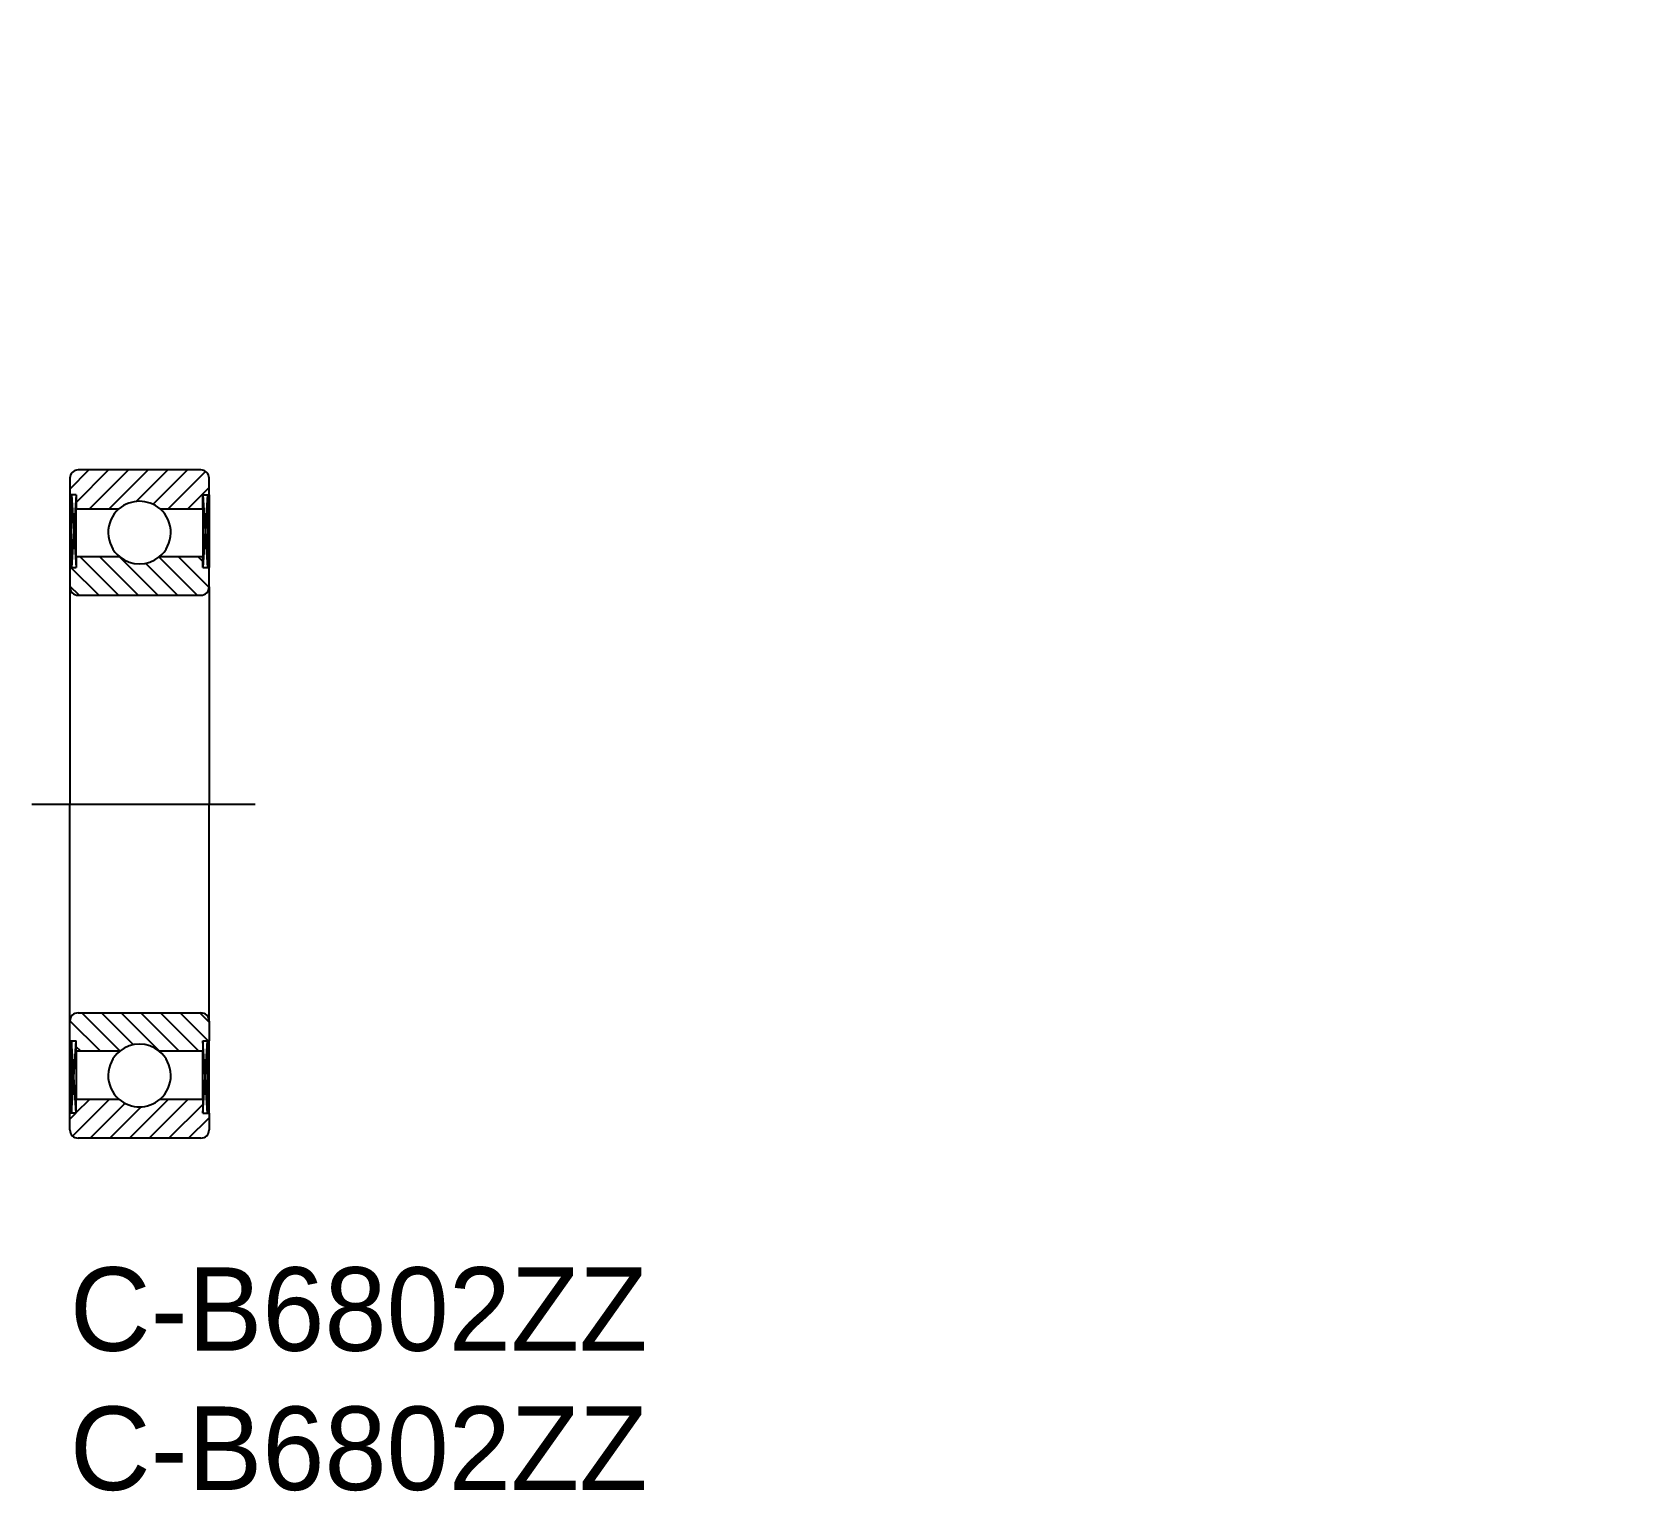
# Model space of a CAD drawing. Extents: x -1.4 to 55.7, y -8 to 44.4.
import ezdxf

# ---------------------------------------------------------------- set-up
doc = ezdxf.new("R2010")
doc.units = 0
doc.header["$PDMODE"] = 1
doc.linetypes.add('CENTER', pattern=[50.8, 31.75, -6.35, 6.35, -6.35])
doc.layers.get('0').update_dxf_attribs({"linetype": 'CONTINUOUS'})
doc.layers.add('CENTER', color=1, linetype='CENTER')

msp = doc.modelspace()

# ---------------------------------------------------------------- linework, layer by layer
at = {"color": 7, "linetype": 'CONTINUOUS'}
for p, q in [((0, 27.95), (0.686, 28.637)), ((0.23, 27.473), (1.393, 28.637)), ((4.7, 28.637), (0.3, 28.637)), ((0.701, 27.237), (2.101, 28.637)), ((1.408, 27.237), (2.808, 28.637)), ((2.379, 27.501), (3.515, 28.637)), ((2.983, 27.398), (4.222, 28.637)), ((3.529, 27.237), (4.873, 28.581)), ((0, 28.337), (0, 27.737)), ((4.236, 27.237), (5, 28.001)), ((5, 27.737), (5, 28.337)), ((0.23, 27.737), (0, 27.737)), ((0, 27.737), (0, 25.137)), ((0.058, 25.137), (0.058, 27.737)), ((0.058, 27.737), (0.23, 25.137)), ((0.23, 27.737), (0.058, 25.137)), ((0.23, 27.737), (0.23, 27.237)), ((4.77, 27.237), (4.77, 27.737)), ((4.77, 27.737), (5, 27.737)), ((4.77, 27.737), (4.943, 25.137)), ((4.943, 27.737), (4.77, 25.137)), ((4.943, 27.737), (4.943, 25.137)), ((5, 27.737), (5, 25.137)), ((0.23, 27.237), (1.763, 27.237)), ((0.23, 25.512), (0.23, 27.237)), ((3.237, 27.237), (4.77, 27.237)), ((4.77, 27.237), (4.77, 25.512)), ((0, 25.137), (0, 24.437)), ((0, 25.137), (0.23, 25.137)), ((1.036, 24.137), (0.036, 25.137)), ((1.036, 24.137), (0.036, 25.137)), ((1.793, 25.512), (0.23, 25.512)), ((0.23, 25.512), (0.23, 25.137)), ((1.743, 24.137), (0.368, 25.512)), ((1.743, 24.137), (0.368, 25.512)), ((2.45, 24.137), (1.075, 25.512)), ((2.45, 24.137), (1.075, 25.512)), ((3.157, 24.137), (1.782, 25.512)), ((3.157, 24.137), (1.782, 25.512)), ((3.864, 24.137), (2.718, 25.283)), ((3.864, 24.137), (2.718, 25.283)), ((4.571, 24.137), (3.201, 25.507)), ((4.571, 24.137), (3.201, 25.507)), ((4.77, 25.512), (3.207, 25.512)), ((4.999, 24.416), (3.903, 25.512)), ((4.999, 24.416), (3.903, 25.512)), ((4.77, 25.352), (4.61, 25.512)), ((4.77, 25.352), (4.61, 25.512)), ((4.77, 25.137), (4.77, 25.512)), ((4.77, 25.137), (5, 25.137)), ((5, 25.122), (4.985, 25.137)), ((5, 25.122), (4.985, 25.137)), ((5, 24.437), (5, 25.137)), ((0.328, 24.137), (0, 24.465)), ((0.328, 24.137), (0, 24.465)), ((0, 24.437), (0, 16.637)), ((0.3, 24.137), (4.7, 24.137)), ((5, 24.437), (5, 16.637)), ((0, 8.837), (0, 16.637)), ((5, 8.837), (5, 16.637)), ((0.3, 9.137), (4.7, 9.137)), ((1.8, 7.766), (0.429, 9.137)), ((2.287, 7.986), (1.136, 9.137)), ((3.218, 7.762), (1.843, 9.137)), ((3.925, 7.762), (2.55, 9.137)), ((4.632, 7.762), (3.257, 9.137)), ((4.964, 8.137), (3.964, 9.137)), ((5, 8.808), (4.672, 9.137)), ((0, 8.137), (0, 8.837)), ((1.097, 7.762), (0.002, 8.857)), ((5, 8.837), (5, 8.137)), ((0.015, 8.137), (0, 8.151)), ((0, 5.537), (0, 8.137)), ((0, 8.137), (0.23, 8.137)), ((0.058, 8.137), (0.058, 5.537)), ((0.058, 5.537), (0.23, 8.137)), ((0.23, 5.537), (0.058, 8.137)), ((0.23, 7.762), (0.23, 8.137)), ((4.77, 8.137), (4.77, 7.762)), ((4.77, 8.137), (5, 8.137)), ((4.77, 5.537), (4.943, 8.137)), ((4.943, 5.537), (4.77, 8.137)), ((4.943, 5.537), (4.943, 8.137)), ((5, 5.537), (5, 8.137)), ((0.39, 7.762), (0.23, 7.921)), ((1.793, 7.762), (0.23, 7.762)), ((0.23, 7.762), (0.23, 6.037)), ((4.77, 7.762), (3.207, 7.762)), ((4.77, 6.037), (4.77, 7.762)), ((0.099, 4.714), (1.421, 6.037)), ((0.099, 4.714), (1.421, 6.037)), ((0.23, 6.037), (1.763, 6.037)), ((0.23, 5.537), (0.23, 6.037)), ((0.23, 5.553), (0.714, 6.037)), ((0.23, 5.553), (0.714, 6.037)), ((0.728, 4.637), (1.98, 5.889)), ((0.728, 4.637), (1.98, 5.889)), ((1.435, 4.637), (2.562, 5.763)), ((1.435, 4.637), (2.562, 5.763)), ((2.142, 4.637), (3.542, 6.037)), ((2.142, 4.637), (3.542, 6.037)), ((2.849, 4.637), (4.249, 6.037)), ((2.849, 4.637), (4.249, 6.037)), ((3.237, 6.037), (4.77, 6.037)), ((3.556, 4.637), (4.77, 5.85)), ((3.556, 4.637), (4.77, 5.85)), ((4.77, 6.037), (4.77, 5.537)), ((0, 4.937), (0, 5.537)), ((0.23, 5.537), (0, 5.537)), ((0, 5.323), (0.214, 5.537)), ((0, 5.323), (0.214, 5.537)), ((4.263, 4.637), (5, 5.373)), ((4.263, 4.637), (5, 5.373)), ((4.77, 5.537), (5, 5.537)), ((5, 5.537), (5, 4.937)), ((4.7, 4.637), (0.3, 4.637))]:
    msp.add_line(p, q, dxfattribs=at)
for centre, radius, start, end in [((0.3, 28.337), 0.3, 90, 180), ((4.7, 28.337), 0.3, 0, 90), ((2.5, 26.387), 1.125, 49.0739, 130.9261), ((2.5, 26.387), 1.125, 130.9261, 231.0576), ((2.5, 26.387), 1.125, 308.9424, 49.0739), ((2.5, 26.387), 1.125, 231.0576, 308.9424), ((0.3, 24.437), 0.3, 180, 270), ((4.7, 24.437), 0.3, 270, 0), ((0.3, 8.837), 0.3, 90, 180), ((4.7, 8.837), 0.3, 0, 90), ((2.5, 6.887), 1.125, 51.0576, 128.9424), ((2.5, 6.887), 1.125, 128.9424, 229.0739), ((2.5, 6.887), 1.125, 310.9261, 51.0576), ((2.5, 6.887), 1.125, 229.0739, 310.9261), ((0.3, 4.937), 0.3, 180, 270), ((4.7, 4.937), 0.3, 270, 0)]:
    msp.add_arc(centre, radius, start, end, dxfattribs=at)
at = {"color": 7, "extrusion": (1, 0, 0)}
for p in [(55.733, 44.373, -0.9), (55.733, 44.043, 2.668), (55.733, 43.393, -4.346), (55.733, 42.446, 5.876), (55.403, 41.164, -1.836), (55.403, 41.164, 1.836), (55.733, 41.233, -7.205), (55.403, 39.571, -5.144), (55.403, 39.571, 5.144), (55.733, 39.798, 8.29), (43.358, 39.313, -0.874), (43.358, 38.895, 2.571), (43.358, 38.083, -4.118), (55.733, 38.187, -9.092), (43.358, 36.924, 5.427), (55.403, 36.701, -7.433), (55.403, 36.701, 7.433), (55.733, 36.456, 9.584), (43.358, 35.485, -6.42), (53.233, 34.665), (53.233, 34.665), (43.358, 33.851, 7.039), (52.903, 33.121), (52.903, 33.121), (53.133, 33.121), (55.733, 32.873, 9.584), (40.858, 32.116), (40.858, 32.116), (55.733, 31.143, -9.092), (43.358, 30.381, 7.039), (55.403, 29.542, -7.433), (55.403, 29.542, 7.433), (55.733, 29.532, 8.29), (43.358, 28.747, -6.42), (55.472, 28.494), (55.733, 28.096, -7.205), (49.666, 27.608), (55.472, 27.798, -1.679), (55.472, 27.798, 1.679), (41.317, 27.392, -0.657), (41.317, 27.392, 0.657), (43.358, 27.309, 5.427), (49.275, 26.837, 0.304), (49.666, 27.023, -1.414), (49.666, 27.023, 1.414), (55.733, 26.884, 5.876), (41.317, 26.621, -1.719), (41.317, 26.621, 1.719), (49.275, 26.629, -0.875), (55.403, 26.671, 5.144), (55.403, 26.671, -5.144), (43.358, 26.15, -4.118), (49.275, 26.239, 1.341), (53.722, 26.119), (53.722, 26.119), (55.733, 25.937, -4.346), (40.017, 25.371), (40.017, 25.371), (40.189, 25.371), (43.358, 25.337, 2.571), (48.166, 25.608), (48.166, 25.608), (55.733, 25.287, 2.668), (43.358, 24.919, -0.874), (48.125, 25.114), (48.125, 25.114), (55.403, 25.078, 1.836), (55.403, 25.078, -1.836), (55.733, 24.956, -0.9), (41.317, 24.122, 1.719), (41.317, 24.122, -1.719), (49.275, 24.515, -1.644), (49.275, 23.989, 1.341), (49.666, 24.194, 1.414), (49.666, 24.194, -1.414), (55.472, 24.439, 1.679), (55.472, 24.439, -1.679), (49.275, 23.598, -0.875), (49.666, 23.608), (55.472, 23.744), (41.317, 23.35, 0.657), (41.317, 23.35, -0.657), (49.275, 23.39, 0.304)]:
    msp.add_point(p, dxfattribs=at)
at = {"color": 7, "extrusion": (-1, 0, 0)}
for p in [(55.733, 44.373, -0.9), (55.733, 44.043, 2.668), (55.733, 43.393, -4.346), (55.733, 42.446, 5.876), (55.403, 41.164, -1.836), (55.403, 41.164, 1.836), (55.733, 41.233, -7.205), (55.403, 39.571, -5.144), (55.403, 39.571, 5.144), (55.733, 39.798, 8.29), (43.358, 39.313, -0.874), (43.358, 38.895, 2.571), (43.358, 38.083, -4.118), (55.733, 38.187, -9.092), (43.358, 36.924, 5.427), (55.403, 36.701, -7.433), (55.403, 36.701, 7.433), (55.733, 36.456, 9.584), (43.358, 35.485, -6.42), (43.358, 33.851, 7.039), (53.133, 33.121), (55.733, 32.873, 9.584), (55.733, 31.143, -9.092), (43.358, 30.381, 7.039), (55.403, 29.542, 7.433), (55.403, 29.542, -7.433), (55.733, 29.532, 8.29), (43.358, 28.747, -6.42), (55.733, 28.096, -7.205), (43.358, 27.309, 5.427), (55.733, 26.884, 5.876), (55.403, 26.671, 5.144), (55.403, 26.671, -5.144), (43.358, 26.15, -4.118), (55.733, 25.937, -4.346), (40.189, 25.371), (43.358, 25.337, 2.571), (55.733, 25.287, 2.668), (43.358, 24.919, -0.874), (55.403, 25.078, 1.836), (55.403, 25.078, -1.836), (55.733, 24.956, -0.9)]:
    msp.add_point(p, dxfattribs=at)
at = {"color": 7, "extrusion": (-1, 1e-16, 0)}
for p in [(53.233, 34.665), (52.903, 33.121), (40.858, 32.116)]:
    msp.add_point(p, dxfattribs=at)
at = {"color": 7, "extrusion": (-1, 0, 1e-16)}
for p in [(55.472, 28.494), (49.666, 27.608), (55.472, 27.798, -1.679), (55.472, 27.798, 1.679), (41.317, 27.392, -0.657), (41.317, 27.392, 0.657), (49.275, 26.837, 0.304), (49.666, 27.023, -1.414), (49.666, 27.023, 1.414), (41.317, 26.621, -1.719), (41.317, 26.621, 1.719), (49.275, 26.629, -0.875), (49.275, 26.239, 1.341), (41.317, 24.122, 1.719), (41.317, 24.122, -1.719), (49.275, 24.515, -1.644), (49.275, 23.989, 1.341), (49.666, 24.194, 1.414), (49.666, 24.194, -1.414), (55.472, 24.439, 1.679), (55.472, 24.439, -1.679), (49.275, 23.598, -0.875), (49.666, 23.608), (55.472, 23.744), (41.317, 23.35, 0.657), (41.317, 23.35, -0.657), (49.275, 23.39, 0.304)]:
    msp.add_point(p, dxfattribs=at)
at = {"color": 7, "linetype": 'CONTINUOUS'}
msp.add_point((0, 0), dxfattribs=at)
at = {"layer": 'CENTER', "color": 1, "linetype": 'CENTER'}
msp.add_line((-1.366, 16.637), (6.653, 16.637), dxfattribs=at)

# ---------------------------------------------------------------- texts
at = {"color": 7, "linetype": 'CONTINUOUS'}
for p in [(0, -3), (0, -8)]:
    msp.add_text('C-B6802ZZ', height=3, dxfattribs=at).set_placement(p)

doc.saveas('drawing.dxf')
